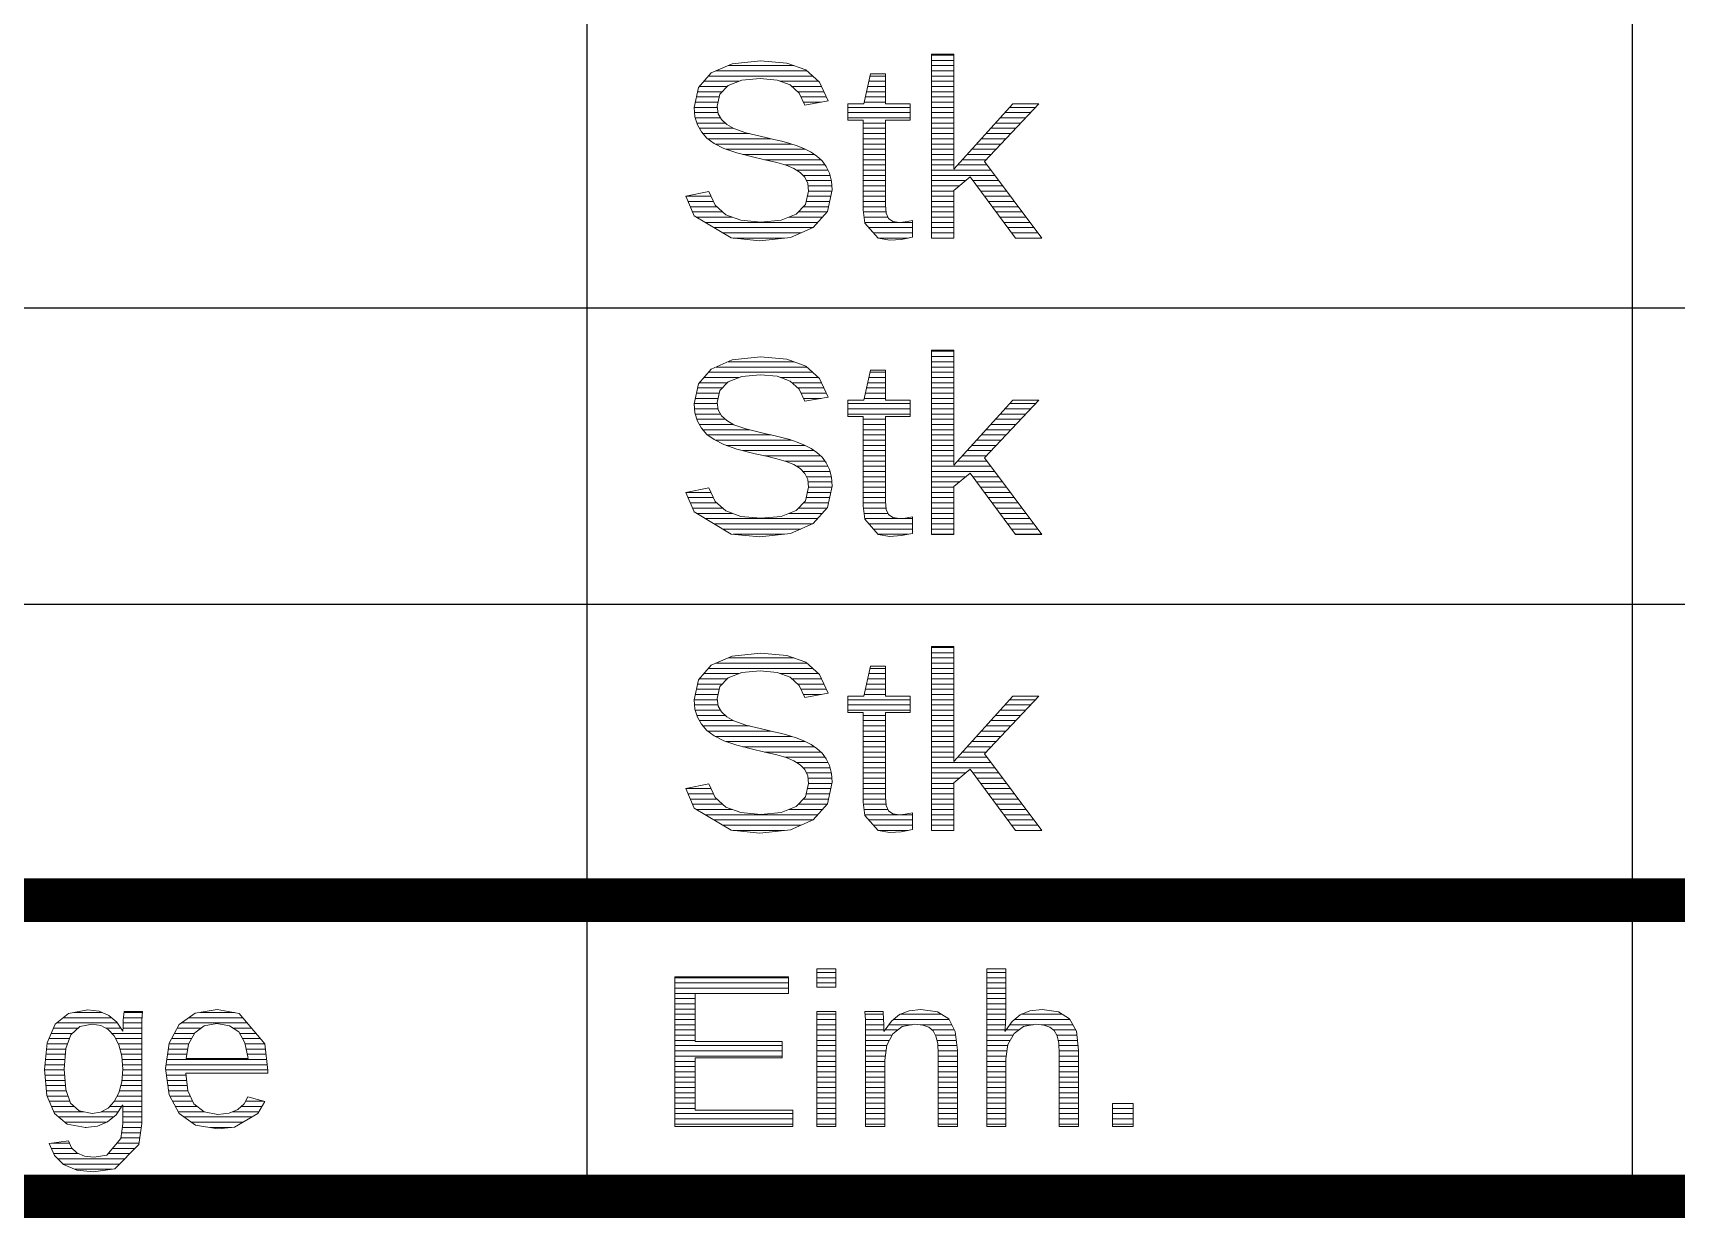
# Model space of a CAD drawing. Header units: millimetres. Extents: x 20 to 410, y 10 to 287.
# Drawn here: x 37.63 to 56.5, y 9.75 to 23.36 of the extents above; entities that cross this region are included whole.
import ezdxf

# ---------------------------------------------------------------- set-up
doc = ezdxf.new("R2010")
doc.units = ezdxf.units.MM
for name, color, linetype, lineweight in [('DUENN', 7, 'Continuous', 25), ('KANTEN', 7, 'Continuous', 50), ('TEXT', 7, 'Continuous', 13)]:
    doc.layers.add(name, color=color, linetype=linetype, lineweight=lineweight)

msp = doc.modelspace()

# ---------------------------------------------------------------- linework, layer by layer
at = {"layer": 'DUENN', "lineweight": 25}
for points in [[(44, 10), (44, 61)], [(56, 10), (56, 61)], [(20, 20.2), (200, 20.2)], [(20, 16.8), (200, 16.8)]]:
    msp.add_lwpolyline(points, dxfattribs=at)
at = {"layer": 'KANTEN', "lineweight": 50, "const_width": 0.5}
for points in [[(20, 10), (410, 10), (410, 287), (20, 287)], [(20, 10), (200, 10), (200, 61), (20, 61)]]:
    msp.add_lwpolyline(points, close=True, dxfattribs=at)
msp.add_lwpolyline([(20, 13.4), (200, 13.4)], dxfattribs=at)
at = {"layer": 'TEXT', "lineweight": 13}
for p, q in [((47.952, 23.101), (48.209, 23.101)), ((47.952, 23.041), (48.209, 23.041)), ((45.393, 22.861), (46.588, 22.861)), ((45.48, 22.921), (46.523, 22.921)), ((45.617, 22.981), (46.372, 22.981)), ((47.248, 22.861), (47.424, 22.861)), ((47.952, 22.981), (48.209, 22.981)), ((47.952, 22.921), (48.209, 22.921)), ((47.952, 22.861), (48.209, 22.861)), ((45.266, 22.681), (45.551, 22.681)), ((45.288, 22.741), (45.608, 22.741)), ((45.34, 22.801), (45.746, 22.801)), ((46.215, 22.801), (46.653, 22.801)), ((46.349, 22.741), (46.688, 22.741)), ((46.416, 22.681), (46.715, 22.681)), ((47.208, 22.681), (47.424, 22.681)), ((47.221, 22.741), (47.424, 22.741)), ((47.235, 22.801), (47.424, 22.801)), ((47.952, 22.801), (48.209, 22.801)), ((47.952, 22.741), (48.209, 22.741)), ((47.952, 22.681), (48.209, 22.681)), ((45.227, 22.501), (45.493, 22.501)), ((45.24, 22.561), (45.502, 22.561)), ((45.253, 22.621), (45.516, 22.621)), ((46.453, 22.621), (46.743, 22.621)), ((46.481, 22.561), (46.686, 22.561)), ((46.99, 22.501), (47.709, 22.501)), ((47.182, 22.561), (47.424, 22.561)), ((47.195, 22.621), (47.424, 22.621)), ((47.952, 22.621), (48.209, 22.621)), ((47.952, 22.561), (48.209, 22.561)), ((47.952, 22.501), (48.209, 22.501)), ((48.849, 22.501), (49.149, 22.501)), ((45.232, 22.441), (45.502, 22.441)), ((45.24, 22.381), (45.529, 22.381)), ((45.258, 22.321), (45.583, 22.321)), ((46.99, 22.441), (47.709, 22.441)), ((46.99, 22.381), (47.709, 22.381)), ((47.168, 22.321), (47.424, 22.321)), ((47.952, 22.441), (48.209, 22.441)), ((47.952, 22.381), (48.209, 22.381)), ((47.952, 22.321), (48.209, 22.321)), ((48.686, 22.321), (48.979, 22.321)), ((48.741, 22.381), (49.035, 22.381)), ((48.795, 22.441), (49.092, 22.441)), ((45.286, 22.261), (45.677, 22.261)), ((45.326, 22.201), (45.862, 22.201)), ((45.383, 22.141), (46.11, 22.141)), ((45.468, 22.081), (46.344, 22.081)), ((47.168, 22.261), (47.424, 22.261)), ((47.168, 22.201), (47.424, 22.201)), ((47.168, 22.141), (47.424, 22.141)), ((47.168, 22.081), (47.424, 22.081)), ((47.952, 22.261), (48.209, 22.261)), ((47.952, 22.201), (48.209, 22.201)), ((47.952, 22.141), (48.209, 22.141)), ((47.952, 22.081), (48.209, 22.081)), ((48.469, 22.081), (48.752, 22.081)), ((48.524, 22.141), (48.809, 22.141)), ((48.578, 22.201), (48.865, 22.201)), ((48.632, 22.261), (48.922, 22.261)), ((45.595, 22.021), (46.501, 22.021)), ((45.787, 21.961), (46.607, 21.961)), ((46.034, 21.901), (46.68, 21.901)), ((47.168, 22.021), (47.424, 22.021)), ((47.168, 21.961), (47.424, 21.961)), ((47.168, 21.901), (47.424, 21.901)), ((47.952, 22.021), (48.209, 22.021)), ((47.952, 21.961), (48.209, 21.961)), ((47.952, 21.901), (48.209, 21.901)), ((48.306, 21.901), (48.582, 21.901)), ((48.361, 21.961), (48.639, 21.961)), ((48.415, 22.021), (48.695, 22.021)), ((46.268, 21.841), (46.729, 21.841)), ((46.402, 21.781), (46.763, 21.781)), ((46.476, 21.721), (46.787, 21.721)), ((47.168, 21.841), (47.424, 21.841)), ((47.168, 21.781), (47.424, 21.781)), ((47.168, 21.721), (47.424, 21.721)), ((47.952, 21.841), (48.209, 21.841)), ((47.952, 21.781), (48.633, 21.781)), ((47.952, 21.721), (48.678, 21.721)), ((48.252, 21.841), (48.589, 21.841)), ((46.516, 21.661), (46.803, 21.661)), ((46.534, 21.601), (46.808, 21.601)), ((46.542, 21.541), (46.809, 21.541)), ((47.168, 21.661), (47.424, 21.661)), ((47.168, 21.601), (47.424, 21.601)), ((47.168, 21.541), (47.424, 21.541)), ((47.952, 21.661), (48.345, 21.661)), ((47.952, 21.601), (48.273, 21.601)), ((47.952, 21.541), (48.209, 21.541)), ((48.428, 21.661), (48.723, 21.661)), ((48.472, 21.601), (48.768, 21.601)), ((48.517, 21.541), (48.813, 21.541)), ((45.133, 21.481), (45.42, 21.481)), ((45.159, 21.421), (45.447, 21.421)), ((45.185, 21.361), (45.485, 21.361)), ((46.483, 21.361), (46.769, 21.361)), ((46.515, 21.421), (46.782, 21.421)), ((46.529, 21.481), (46.795, 21.481)), ((47.168, 21.481), (47.424, 21.481)), ((47.168, 21.421), (47.424, 21.421)), ((47.168, 21.361), (47.426, 21.361)), ((47.952, 21.481), (48.209, 21.481)), ((47.952, 21.421), (48.209, 21.421)), ((47.952, 21.361), (48.209, 21.361)), ((48.561, 21.481), (48.858, 21.481)), ((48.606, 21.421), (48.903, 21.421)), ((48.65, 21.361), (48.948, 21.361)), ((45.211, 21.301), (45.553, 21.301)), ((45.258, 21.241), (45.664, 21.241)), ((45.358, 21.181), (46.645, 21.181)), ((46.316, 21.241), (46.699, 21.241)), ((46.425, 21.301), (46.752, 21.301)), ((47.171, 21.301), (47.432, 21.301)), ((47.179, 21.241), (47.453, 21.241)), ((47.186, 21.181), (47.584, 21.181)), ((47.591, 21.181), (47.734, 21.181)), ((47.952, 21.301), (48.209, 21.301)), ((47.952, 21.241), (48.209, 21.241)), ((47.952, 21.181), (48.209, 21.181)), ((48.695, 21.301), (48.993, 21.301)), ((48.739, 21.241), (49.038, 21.241)), ((48.784, 21.181), (49.083, 21.181)), ((45.458, 21.121), (46.589, 21.121)), ((45.558, 21.061), (46.452, 21.061)), ((45.674, 21.001), (46.259, 21.001)), ((47.233, 21.121), (47.734, 21.121)), ((47.286, 21.061), (47.734, 21.061)), ((47.339, 21.001), (47.684, 21.001)), ((47.952, 21.121), (48.209, 21.121)), ((47.952, 21.061), (48.209, 21.061)), ((47.952, 21.001), (48.209, 21.001)), ((48.828, 21.121), (49.127, 21.121)), ((48.872, 21.061), (49.172, 21.061)), ((48.917, 21.001), (49.217, 21.001)), ((47.952, 19.701), (48.209, 19.701)), ((47.952, 19.641), (48.209, 19.641)), ((45.393, 19.461), (46.588, 19.461)), ((45.48, 19.521), (46.523, 19.521)), ((45.617, 19.581), (46.372, 19.581)), ((47.248, 19.461), (47.424, 19.461)), ((47.952, 19.581), (48.209, 19.581)), ((47.952, 19.521), (48.209, 19.521)), ((47.952, 19.461), (48.209, 19.461)), ((45.266, 19.281), (45.551, 19.281)), ((45.288, 19.341), (45.608, 19.341)), ((45.34, 19.401), (45.746, 19.401)), ((46.215, 19.401), (46.653, 19.401)), ((46.349, 19.341), (46.688, 19.341)), ((46.416, 19.281), (46.715, 19.281)), ((47.208, 19.281), (47.424, 19.281)), ((47.221, 19.341), (47.424, 19.341)), ((47.235, 19.401), (47.424, 19.401)), ((47.952, 19.401), (48.209, 19.401)), ((47.952, 19.341), (48.209, 19.341)), ((47.952, 19.281), (48.209, 19.281)), ((45.227, 19.101), (45.493, 19.101)), ((45.24, 19.161), (45.502, 19.161)), ((45.253, 19.221), (45.516, 19.221)), ((46.453, 19.221), (46.743, 19.221)), ((46.481, 19.161), (46.686, 19.161)), ((46.99, 19.101), (47.709, 19.101)), ((47.182, 19.161), (47.424, 19.161)), ((47.195, 19.221), (47.424, 19.221)), ((47.952, 19.221), (48.209, 19.221)), ((47.952, 19.161), (48.209, 19.161)), ((47.952, 19.101), (48.209, 19.101)), ((48.849, 19.101), (49.149, 19.101)), ((45.232, 19.041), (45.502, 19.041)), ((45.24, 18.981), (45.529, 18.981)), ((45.258, 18.921), (45.583, 18.921)), ((46.99, 19.041), (47.709, 19.041)), ((46.99, 18.981), (47.709, 18.981)), ((47.168, 18.921), (47.424, 18.921)), ((47.952, 19.041), (48.209, 19.041)), ((47.952, 18.981), (48.209, 18.981)), ((47.952, 18.921), (48.209, 18.921)), ((48.686, 18.921), (48.979, 18.921)), ((48.741, 18.981), (49.035, 18.981)), ((48.795, 19.041), (49.092, 19.041)), ((45.286, 18.861), (45.677, 18.861)), ((45.326, 18.801), (45.862, 18.801)), ((45.383, 18.741), (46.11, 18.741)), ((45.468, 18.681), (46.344, 18.681)), ((47.168, 18.861), (47.424, 18.861)), ((47.168, 18.801), (47.424, 18.801)), ((47.168, 18.741), (47.424, 18.741)), ((47.168, 18.681), (47.424, 18.681)), ((47.952, 18.861), (48.209, 18.861)), ((47.952, 18.801), (48.209, 18.801)), ((47.952, 18.741), (48.209, 18.741)), ((47.952, 18.681), (48.209, 18.681)), ((48.469, 18.681), (48.752, 18.681)), ((48.524, 18.741), (48.809, 18.741)), ((48.578, 18.801), (48.865, 18.801)), ((48.632, 18.861), (48.922, 18.861)), ((45.595, 18.621), (46.501, 18.621)), ((45.787, 18.561), (46.607, 18.561)), ((46.034, 18.501), (46.68, 18.501)), ((47.168, 18.621), (47.424, 18.621)), ((47.168, 18.561), (47.424, 18.561)), ((47.168, 18.501), (47.424, 18.501)), ((47.952, 18.621), (48.209, 18.621)), ((47.952, 18.561), (48.209, 18.561)), ((47.952, 18.501), (48.209, 18.501)), ((48.306, 18.501), (48.582, 18.501)), ((48.361, 18.561), (48.639, 18.561)), ((48.415, 18.621), (48.695, 18.621)), ((46.268, 18.441), (46.729, 18.441)), ((46.402, 18.381), (46.763, 18.381)), ((46.476, 18.321), (46.787, 18.321)), ((47.168, 18.441), (47.424, 18.441)), ((47.168, 18.381), (47.424, 18.381)), ((47.168, 18.321), (47.424, 18.321)), ((47.952, 18.441), (48.209, 18.441)), ((47.952, 18.381), (48.633, 18.381)), ((47.952, 18.321), (48.678, 18.321)), ((48.252, 18.441), (48.589, 18.441)), ((46.516, 18.261), (46.803, 18.261)), ((46.534, 18.201), (46.808, 18.201)), ((46.542, 18.141), (46.809, 18.141)), ((47.168, 18.261), (47.424, 18.261)), ((47.168, 18.201), (47.424, 18.201)), ((47.168, 18.141), (47.424, 18.141)), ((47.952, 18.261), (48.345, 18.261)), ((47.952, 18.201), (48.273, 18.201)), ((47.952, 18.141), (48.209, 18.141)), ((48.428, 18.261), (48.723, 18.261)), ((48.472, 18.201), (48.768, 18.201)), ((48.517, 18.141), (48.813, 18.141)), ((45.133, 18.081), (45.42, 18.081)), ((45.159, 18.021), (45.447, 18.021)), ((45.185, 17.961), (45.485, 17.961)), ((46.483, 17.961), (46.769, 17.961)), ((46.515, 18.021), (46.782, 18.021)), ((46.529, 18.081), (46.795, 18.081)), ((47.168, 18.081), (47.424, 18.081)), ((47.168, 18.021), (47.424, 18.021)), ((47.168, 17.961), (47.426, 17.961)), ((47.952, 18.081), (48.209, 18.081)), ((47.952, 18.021), (48.209, 18.021)), ((47.952, 17.961), (48.209, 17.961)), ((48.561, 18.081), (48.858, 18.081)), ((48.606, 18.021), (48.903, 18.021)), ((48.65, 17.961), (48.948, 17.961)), ((45.211, 17.901), (45.553, 17.901)), ((45.258, 17.841), (45.664, 17.841)), ((45.358, 17.781), (46.645, 17.781)), ((46.316, 17.841), (46.699, 17.841)), ((46.425, 17.901), (46.752, 17.901)), ((47.171, 17.901), (47.432, 17.901)), ((47.179, 17.841), (47.453, 17.841)), ((47.186, 17.781), (47.584, 17.781)), ((47.591, 17.781), (47.734, 17.781)), ((47.952, 17.901), (48.209, 17.901)), ((47.952, 17.841), (48.209, 17.841)), ((47.952, 17.781), (48.209, 17.781)), ((48.695, 17.901), (48.993, 17.901)), ((48.739, 17.841), (49.038, 17.841)), ((48.784, 17.781), (49.083, 17.781)), ((45.458, 17.721), (46.589, 17.721)), ((45.558, 17.661), (46.452, 17.661)), ((45.674, 17.601), (46.259, 17.601)), ((47.233, 17.721), (47.734, 17.721)), ((47.286, 17.661), (47.734, 17.661)), ((47.339, 17.601), (47.684, 17.601)), ((47.952, 17.721), (48.209, 17.721)), ((47.952, 17.661), (48.209, 17.661)), ((47.952, 17.601), (48.209, 17.601)), ((48.828, 17.721), (49.127, 17.721)), ((48.872, 17.661), (49.172, 17.661)), ((48.917, 17.601), (49.217, 17.601)), ((47.952, 16.301), (48.209, 16.301)), ((47.952, 16.241), (48.209, 16.241)), ((45.393, 16.061), (46.588, 16.061)), ((45.48, 16.121), (46.523, 16.121)), ((45.617, 16.181), (46.372, 16.181)), ((47.248, 16.061), (47.424, 16.061)), ((47.952, 16.181), (48.209, 16.181)), ((47.952, 16.121), (48.209, 16.121)), ((47.952, 16.061), (48.209, 16.061)), ((45.266, 15.881), (45.551, 15.881)), ((45.288, 15.941), (45.608, 15.941)), ((45.34, 16.001), (45.746, 16.001)), ((46.215, 16.001), (46.653, 16.001)), ((46.349, 15.941), (46.688, 15.941)), ((46.416, 15.881), (46.715, 15.881)), ((47.208, 15.881), (47.424, 15.881)), ((47.221, 15.941), (47.424, 15.941)), ((47.235, 16.001), (47.424, 16.001)), ((47.952, 16.001), (48.209, 16.001)), ((47.952, 15.941), (48.209, 15.941)), ((47.952, 15.881), (48.209, 15.881)), ((45.227, 15.701), (45.493, 15.701)), ((45.24, 15.761), (45.502, 15.761)), ((45.253, 15.821), (45.516, 15.821)), ((46.453, 15.821), (46.743, 15.821)), ((46.481, 15.761), (46.686, 15.761)), ((46.99, 15.701), (47.709, 15.701)), ((47.182, 15.761), (47.424, 15.761)), ((47.195, 15.821), (47.424, 15.821)), ((47.952, 15.821), (48.209, 15.821)), ((47.952, 15.761), (48.209, 15.761)), ((47.952, 15.701), (48.209, 15.701)), ((48.849, 15.701), (49.149, 15.701)), ((45.232, 15.641), (45.502, 15.641)), ((45.24, 15.581), (45.529, 15.581)), ((45.258, 15.521), (45.583, 15.521)), ((46.99, 15.641), (47.709, 15.641)), ((46.99, 15.581), (47.709, 15.581)), ((47.168, 15.521), (47.424, 15.521)), ((47.952, 15.641), (48.209, 15.641)), ((47.952, 15.581), (48.209, 15.581)), ((47.952, 15.521), (48.209, 15.521)), ((48.686, 15.521), (48.979, 15.521)), ((48.741, 15.581), (49.035, 15.581)), ((48.795, 15.641), (49.092, 15.641)), ((45.286, 15.461), (45.677, 15.461)), ((45.326, 15.401), (45.862, 15.401)), ((45.383, 15.341), (46.11, 15.341)), ((47.168, 15.461), (47.424, 15.461)), ((47.168, 15.401), (47.424, 15.401)), ((47.168, 15.341), (47.424, 15.341)), ((47.952, 15.461), (48.209, 15.461)), ((47.952, 15.401), (48.209, 15.401)), ((47.952, 15.341), (48.209, 15.341)), ((48.524, 15.341), (48.809, 15.341)), ((48.578, 15.401), (48.865, 15.401)), ((48.632, 15.461), (48.922, 15.461)), ((45.468, 15.281), (46.344, 15.281)), ((45.595, 15.221), (46.501, 15.221)), ((45.787, 15.161), (46.607, 15.161)), ((46.034, 15.101), (46.68, 15.101)), ((47.168, 15.281), (47.424, 15.281)), ((47.168, 15.221), (47.424, 15.221)), ((47.168, 15.161), (47.424, 15.161)), ((47.168, 15.101), (47.424, 15.101)), ((47.952, 15.281), (48.209, 15.281)), ((47.952, 15.221), (48.209, 15.221)), ((47.952, 15.161), (48.209, 15.161)), ((47.952, 15.101), (48.209, 15.101)), ((48.306, 15.101), (48.582, 15.101)), ((48.361, 15.161), (48.639, 15.161)), ((48.415, 15.221), (48.695, 15.221)), ((48.469, 15.281), (48.752, 15.281)), ((46.268, 15.041), (46.729, 15.041)), ((46.402, 14.981), (46.763, 14.981)), ((46.476, 14.921), (46.787, 14.921)), ((47.168, 15.041), (47.424, 15.041)), ((47.168, 14.981), (47.424, 14.981)), ((47.168, 14.921), (47.424, 14.921)), ((47.952, 15.041), (48.209, 15.041)), ((47.952, 14.981), (48.633, 14.981)), ((47.952, 14.921), (48.678, 14.921)), ((48.252, 15.041), (48.589, 15.041)), ((46.516, 14.861), (46.803, 14.861)), ((46.534, 14.801), (46.808, 14.801)), ((46.542, 14.741), (46.809, 14.741)), ((47.168, 14.861), (47.424, 14.861)), ((47.168, 14.801), (47.424, 14.801)), ((47.168, 14.741), (47.424, 14.741)), ((47.952, 14.861), (48.345, 14.861)), ((47.952, 14.801), (48.273, 14.801)), ((47.952, 14.741), (48.209, 14.741)), ((48.428, 14.861), (48.723, 14.861)), ((48.472, 14.801), (48.768, 14.801)), ((48.517, 14.741), (48.813, 14.741)), ((45.133, 14.681), (45.42, 14.681)), ((45.159, 14.621), (45.447, 14.621)), ((45.185, 14.561), (45.485, 14.561)), ((46.483, 14.561), (46.769, 14.561)), ((46.515, 14.621), (46.782, 14.621)), ((46.529, 14.681), (46.795, 14.681)), ((47.168, 14.681), (47.424, 14.681)), ((47.168, 14.621), (47.424, 14.621)), ((47.168, 14.561), (47.426, 14.561)), ((47.952, 14.681), (48.209, 14.681)), ((47.952, 14.621), (48.209, 14.621)), ((47.952, 14.561), (48.209, 14.561)), ((48.561, 14.681), (48.858, 14.681)), ((48.606, 14.621), (48.903, 14.621)), ((48.65, 14.561), (48.948, 14.561)), ((45.211, 14.501), (45.553, 14.501)), ((45.258, 14.441), (45.664, 14.441)), ((45.358, 14.381), (46.645, 14.381)), ((46.316, 14.441), (46.699, 14.441)), ((46.425, 14.501), (46.752, 14.501)), ((47.171, 14.501), (47.432, 14.501)), ((47.179, 14.441), (47.453, 14.441)), ((47.186, 14.381), (47.584, 14.381)), ((47.591, 14.381), (47.734, 14.381)), ((47.952, 14.501), (48.209, 14.501)), ((47.952, 14.441), (48.209, 14.441)), ((47.952, 14.381), (48.209, 14.381)), ((48.695, 14.501), (48.993, 14.501)), ((48.739, 14.441), (49.038, 14.441)), ((48.784, 14.381), (49.083, 14.381)), ((45.458, 14.321), (46.589, 14.321)), ((45.558, 14.261), (46.452, 14.261)), ((45.674, 14.201), (46.259, 14.201)), ((47.233, 14.321), (47.734, 14.321)), ((47.286, 14.261), (47.734, 14.261)), ((47.339, 14.201), (47.684, 14.201)), ((47.952, 14.321), (48.209, 14.321)), ((47.952, 14.261), (48.209, 14.261)), ((47.952, 14.201), (48.209, 14.201)), ((48.828, 14.321), (49.127, 14.321)), ((48.872, 14.261), (49.172, 14.261)), ((48.917, 14.201), (49.217, 14.201)), ((45.005, 12.51), (46.31, 12.51)), ((46.635, 12.57), (46.855, 12.57)), ((46.635, 12.51), (46.855, 12.51)), ((48.587, 12.57), (48.806, 12.57)), ((48.587, 12.51), (48.806, 12.51)), ((45.005, 12.45), (46.31, 12.45)), ((45.005, 12.39), (46.31, 12.39)), ((45.005, 12.33), (46.31, 12.33)), ((45.005, 12.27), (45.238, 12.27)), ((46.635, 12.45), (46.855, 12.45)), ((48.587, 12.45), (48.806, 12.45)), ((48.587, 12.39), (48.806, 12.39)), ((48.587, 12.33), (48.806, 12.33)), ((48.587, 12.27), (48.806, 12.27)), ((38.106, 12.111), (38.428, 12.111)), ((38.682, 12.111), (38.892, 12.111)), ((39.554, 12.111), (39.948, 12.111)), ((45.005, 12.21), (45.238, 12.21)), ((45.005, 12.15), (45.238, 12.15)), ((45.005, 12.09), (45.238, 12.09)), ((46.635, 12.09), (46.855, 12.09)), ((47.191, 12.09), (47.399, 12.09)), ((47.59, 12.09), (48.066, 12.09)), ((48.587, 12.21), (48.806, 12.21)), ((48.587, 12.15), (48.806, 12.15)), ((48.587, 12.09), (48.806, 12.09)), ((48.983, 12.09), (49.456, 12.09)), ((37.872, 11.931), (38.154, 11.931)), ((37.911, 11.991), (38.604, 11.991)), ((37.985, 12.051), (38.538, 12.051)), ((38.471, 11.931), (38.643, 11.931)), ((38.67, 11.931), (38.886, 11.931)), ((38.672, 11.991), (38.886, 11.991)), ((38.676, 12.051), (38.888, 12.051)), ((39.291, 11.931), (39.569, 11.931)), ((39.342, 11.991), (40.096, 11.991)), ((39.427, 12.051), (40.046, 12.051)), ((39.933, 11.931), (40.146, 11.931)), ((45.005, 12.03), (45.238, 12.03)), ((45.005, 11.97), (45.238, 11.97)), ((45.005, 11.91), (45.238, 11.91)), ((46.635, 12.03), (46.855, 12.03)), ((46.635, 11.97), (46.855, 11.97)), ((46.635, 11.91), (46.855, 11.91)), ((47.194, 12.03), (47.402, 12.03)), ((47.195, 11.97), (47.404, 11.97)), ((47.196, 11.91), (47.406, 11.91)), ((47.421, 11.91), (47.565, 11.91)), ((47.463, 11.97), (47.73, 11.97)), ((47.514, 12.03), (48.154, 12.03)), ((47.823, 11.97), (48.186, 11.97)), ((47.962, 11.91), (48.218, 11.91)), ((48.587, 12.03), (48.804, 12.03)), ((48.587, 11.97), (48.801, 11.97)), ((48.587, 11.91), (48.798, 11.91)), ((48.811, 11.91), (48.956, 11.91)), ((48.853, 11.97), (49.12, 11.97)), ((48.905, 12.03), (49.544, 12.03)), ((49.211, 11.97), (49.576, 11.97)), ((49.352, 11.91), (49.608, 11.91)), ((37.798, 11.751), (38.034, 11.751)), ((37.82, 11.811), (38.056, 11.811)), ((37.846, 11.871), (38.089, 11.871)), ((38.541, 11.871), (38.885, 11.871)), ((38.585, 11.811), (38.885, 11.811)), ((38.615, 11.751), (38.885, 11.751)), ((39.197, 11.751), (39.423, 11.751)), ((39.226, 11.811), (39.457, 11.811)), ((39.259, 11.871), (39.491, 11.871)), ((40.008, 11.871), (40.196, 11.871)), ((40.042, 11.811), (40.246, 11.811)), ((40.072, 11.751), (40.295, 11.751)), ((45.005, 11.85), (45.238, 11.85)), ((45.005, 11.79), (45.238, 11.79)), ((45.005, 11.73), (46.237, 11.73)), ((46.635, 11.85), (46.855, 11.85)), ((46.635, 11.79), (46.855, 11.79)), ((46.635, 11.73), (46.855, 11.73)), ((47.196, 11.85), (47.499, 11.85)), ((47.196, 11.79), (47.467, 11.79)), ((47.196, 11.73), (47.438, 11.73)), ((47.999, 11.85), (48.231, 11.85)), ((48.015, 11.79), (48.238, 11.79)), ((48.025, 11.73), (48.245, 11.73)), ((48.587, 11.85), (48.89, 11.85)), ((48.587, 11.79), (48.856, 11.79)), ((48.587, 11.73), (48.828, 11.73)), ((49.391, 11.85), (49.621, 11.85)), ((49.407, 11.79), (49.628, 11.79)), ((49.415, 11.73), (49.635, 11.73)), ((37.773, 11.511), (37.999, 11.511)), ((37.779, 11.571), (38.004, 11.571)), ((37.785, 11.631), (38.009, 11.631)), ((37.791, 11.691), (38.014, 11.691)), ((38.634, 11.691), (38.885, 11.691)), ((38.65, 11.631), (38.885, 11.631)), ((38.658, 11.571), (38.885, 11.571)), ((38.663, 11.511), (38.885, 11.511)), ((39.165, 11.511), (40.324, 11.511)), ((39.173, 11.571), (40.317, 11.571)), ((39.181, 11.631), (39.401, 11.631)), ((39.189, 11.691), (39.411, 11.691)), ((40.084, 11.691), (40.303, 11.691)), ((40.096, 11.631), (40.31, 11.631)), ((45.005, 11.67), (46.237, 11.67)), ((45.005, 11.61), (46.237, 11.61)), ((45.005, 11.55), (45.238, 11.55)), ((46.635, 11.67), (46.855, 11.67)), ((46.635, 11.61), (46.855, 11.61)), ((46.635, 11.55), (46.855, 11.55)), ((47.196, 11.67), (47.43, 11.67)), ((47.196, 11.61), (47.422, 11.61)), ((47.196, 11.55), (47.416, 11.55)), ((48.028, 11.67), (48.251, 11.67)), ((48.03, 11.61), (48.251, 11.61)), ((48.03, 11.55), (48.251, 11.55)), ((48.587, 11.67), (48.819, 11.67)), ((48.587, 11.61), (48.811, 11.61)), ((48.587, 11.55), (48.806, 11.55)), ((49.419, 11.67), (49.641, 11.67)), ((49.42, 11.61), (49.641, 11.61)), ((49.42, 11.55), (49.641, 11.55)), ((37.769, 11.451), (37.996, 11.451)), ((37.774, 11.391), (38, 11.391)), ((37.78, 11.331), (38.005, 11.331)), ((38.657, 11.331), (38.885, 11.331)), ((38.661, 11.391), (38.885, 11.391)), ((38.666, 11.451), (38.885, 11.451)), ((39.162, 11.451), (40.331, 11.451)), ((39.169, 11.391), (39.393, 11.391)), ((39.177, 11.331), (39.4, 11.331)), ((45.005, 11.49), (45.238, 11.49)), ((45.005, 11.43), (45.238, 11.43)), ((45.005, 11.37), (45.238, 11.37)), ((46.635, 11.49), (46.855, 11.49)), ((46.635, 11.43), (46.855, 11.43)), ((46.635, 11.37), (46.855, 11.37)), ((47.196, 11.49), (47.416, 11.49)), ((47.196, 11.43), (47.416, 11.43)), ((47.196, 11.37), (47.416, 11.37)), ((48.03, 11.49), (48.251, 11.49)), ((48.03, 11.43), (48.251, 11.43)), ((48.03, 11.37), (48.251, 11.37)), ((48.587, 11.49), (48.806, 11.49)), ((48.587, 11.43), (48.806, 11.43)), ((48.587, 11.37), (48.806, 11.37)), ((49.42, 11.49), (49.641, 11.49)), ((49.42, 11.43), (49.641, 11.43)), ((49.42, 11.37), (49.641, 11.37)), ((37.786, 11.271), (38.01, 11.271)), ((37.791, 11.211), (38.019, 11.211)), ((37.799, 11.151), (38.039, 11.151)), ((38.603, 11.151), (38.885, 11.151)), ((38.628, 11.211), (38.885, 11.211)), ((38.644, 11.271), (38.885, 11.271)), ((39.184, 11.271), (39.407, 11.271)), ((39.192, 11.211), (39.414, 11.211)), ((39.206, 11.151), (39.443, 11.151)), ((45.005, 11.31), (45.238, 11.31)), ((45.005, 11.25), (45.238, 11.25)), ((45.005, 11.19), (45.238, 11.19)), ((46.635, 11.31), (46.855, 11.31)), ((46.635, 11.25), (46.855, 11.25)), ((46.635, 11.19), (46.855, 11.19)), ((47.196, 11.31), (47.416, 11.31)), ((47.196, 11.25), (47.416, 11.25)), ((47.196, 11.19), (47.416, 11.19)), ((48.03, 11.31), (48.251, 11.31)), ((48.03, 11.25), (48.251, 11.25)), ((48.03, 11.19), (48.251, 11.19)), ((48.587, 11.31), (48.806, 11.31)), ((48.587, 11.25), (48.806, 11.25)), ((48.587, 11.19), (48.806, 11.19)), ((49.42, 11.31), (49.641, 11.31)), ((49.42, 11.25), (49.641, 11.25)), ((49.42, 11.19), (49.641, 11.19)), ((37.824, 11.091), (38.06, 11.091)), ((37.849, 11.031), (38.111, 11.031)), ((37.874, 10.971), (38.22, 10.971)), ((38.418, 10.971), (38.615, 10.971)), ((38.515, 11.031), (38.655, 11.031)), ((38.571, 11.091), (38.885, 11.091)), ((38.666, 11.031), (38.885, 11.031)), ((38.666, 10.971), (38.885, 10.971)), ((39.238, 11.091), (39.471, 11.091)), ((39.27, 11.031), (39.525, 11.031)), ((39.301, 10.971), (39.6, 10.971)), ((39.926, 10.971), (40.23, 10.971)), ((40.025, 11.031), (40.264, 11.031)), ((40.076, 11.091), (40.286, 11.091)), ((45.005, 11.13), (45.238, 11.13)), ((45.005, 11.07), (45.238, 11.07)), ((45.005, 11.01), (45.238, 11.01)), ((45.005, 10.95), (46.36, 10.95)), ((46.635, 11.13), (46.855, 11.13)), ((46.635, 11.07), (46.855, 11.07)), ((46.635, 11.01), (46.855, 11.01)), ((46.635, 10.95), (46.855, 10.95)), ((47.196, 11.13), (47.416, 11.13)), ((47.196, 11.07), (47.416, 11.07)), ((47.196, 11.01), (47.416, 11.01)), ((47.196, 10.95), (47.416, 10.95)), ((48.03, 11.13), (48.251, 11.13)), ((48.03, 11.07), (48.251, 11.07)), ((48.03, 11.01), (48.251, 11.01)), ((48.03, 10.95), (48.251, 10.95)), ((48.587, 11.13), (48.806, 11.13)), ((48.587, 11.07), (48.806, 11.07)), ((48.587, 11.01), (48.806, 11.01)), ((48.587, 10.95), (48.806, 10.95)), ((49.42, 11.13), (49.641, 11.13)), ((49.42, 11.07), (49.641, 11.07)), ((49.42, 11.01), (49.641, 11.01)), ((49.42, 10.95), (49.641, 10.95)), ((50.032, 11.01), (50.27, 11.01)), ((50.032, 10.95), (50.27, 10.95)), ((37.93, 10.911), (38.562, 10.911)), ((38.003, 10.851), (38.486, 10.851)), ((38.234, 10.791), (38.248, 10.791)), ((38.661, 10.791), (38.878, 10.791)), ((38.666, 10.911), (38.885, 10.911)), ((38.666, 10.851), (38.885, 10.851)), ((39.368, 10.911), (40.15, 10.911)), ((39.454, 10.851), (40.047, 10.851)), ((39.665, 10.791), (39.914, 10.791)), ((45.005, 10.89), (46.36, 10.89)), ((45.005, 10.83), (46.36, 10.83)), ((46.635, 10.89), (46.855, 10.89)), ((46.635, 10.83), (46.855, 10.83)), ((47.196, 10.89), (47.416, 10.89)), ((47.196, 10.83), (47.416, 10.83)), ((48.03, 10.89), (48.251, 10.89)), ((48.03, 10.83), (48.251, 10.83)), ((48.587, 10.89), (48.806, 10.89)), ((48.587, 10.83), (48.806, 10.83)), ((49.42, 10.89), (49.641, 10.89)), ((49.42, 10.83), (49.641, 10.83)), ((50.032, 10.89), (50.27, 10.89)), ((50.032, 10.83), (50.27, 10.83)), ((37.852, 10.611), (38.056, 10.611)), ((38.6, 10.611), (38.853, 10.611)), ((38.647, 10.671), (38.861, 10.671)), ((38.654, 10.731), (38.87, 10.731)), ((37.847, 10.551), (38.086, 10.551)), ((37.872, 10.491), (38.157, 10.491)), ((37.921, 10.431), (38.688, 10.431)), ((38.498, 10.491), (38.748, 10.491)), ((38.549, 10.551), (38.807, 10.551)), ((37.982, 10.371), (38.629, 10.371)), ((38.117, 10.311), (38.541, 10.311))]:
    msp.add_line(p, q, dxfattribs=at)
for points in [[(46.812, 21.554), (46.757, 21.308), (46.594, 21.124), (46.333, 21.009), (45.983, 20.971), (45.654, 21.003), (45.229, 21.258), (45.133, 21.481), (45.396, 21.534), (45.467, 21.377), (45.59, 21.268), (45.764, 21.205), (45.993, 21.184), (46.226, 21.206), (46.399, 21.274), (46.506, 21.386), (46.542, 21.54), (46.531, 21.629), (46.498, 21.699), (46.444, 21.755), (46.371, 21.8), (46.282, 21.837), (46.178, 21.867), (46.059, 21.896), (45.929, 21.926), (45.719, 21.978), (45.567, 22.031), (45.457, 22.087), (45.373, 22.148), (45.31, 22.219), (45.264, 22.3), (45.236, 22.394), (45.226, 22.5), (45.276, 22.728), (45.424, 22.897), (45.664, 23.002), (45.988, 23.037), (46.29, 23.01), (46.511, 22.932), (46.665, 22.79), (46.765, 22.575), (46.497, 22.528), (46.433, 22.666), (46.329, 22.76), (46.181, 22.814), (45.986, 22.832), (45.773, 22.812), (45.618, 22.752), (45.523, 22.652), (45.491, 22.514), (45.504, 22.429), (45.54, 22.361), (45.601, 22.305), (45.682, 22.258), (45.821, 22.211), (46.051, 22.155), (46.143, 22.134), (46.235, 22.112), (46.325, 22.087), (46.411, 22.059), (46.493, 22.025), (46.569, 21.987), (46.637, 21.941), (46.696, 21.886), (46.745, 21.821), (46.781, 21.745), (46.804, 21.656), (46.812, 21.554)], [(48.918, 21), (48.397, 21.704), (48.209, 21.548), (48.209, 21), (47.952, 21), (47.952, 23.114), (48.209, 23.114), (48.209, 21.793), (48.885, 22.541), (49.186, 22.541), (48.561, 21.879), (49.218, 21), (48.918, 21)], [(47.734, 21.011), (47.606, 20.986), (47.476, 20.977), (47.341, 20.999), (47.187, 21.174), (47.168, 21.326), (47.168, 22.354), (46.99, 22.354), (46.99, 22.541), (47.177, 22.541), (47.253, 22.886), (47.424, 22.886), (47.424, 22.541), (47.709, 22.541), (47.709, 22.354), (47.424, 22.354), (47.424, 21.382), (47.433, 21.287), (47.46, 21.226), (47.51, 21.192), (47.586, 21.181), (47.649, 21.186), (47.734, 21.201), (47.734, 21.011)], [(46.812, 18.154), (46.757, 17.908), (46.594, 17.724), (46.333, 17.609), (45.983, 17.571), (45.654, 17.603), (45.229, 17.858), (45.133, 18.081), (45.396, 18.134), (45.467, 17.977), (45.59, 17.868), (45.764, 17.805), (45.993, 17.784), (46.226, 17.806), (46.399, 17.874), (46.506, 17.986), (46.542, 18.14), (46.531, 18.229), (46.498, 18.299), (46.444, 18.355), (46.371, 18.4), (46.282, 18.437), (46.178, 18.467), (46.059, 18.496), (45.929, 18.526), (45.719, 18.578), (45.567, 18.631), (45.457, 18.687), (45.373, 18.748), (45.31, 18.819), (45.264, 18.9), (45.236, 18.994), (45.226, 19.1), (45.276, 19.328), (45.424, 19.497), (45.664, 19.602), (45.988, 19.637), (46.29, 19.61), (46.511, 19.532), (46.665, 19.39), (46.765, 19.175), (46.497, 19.128), (46.433, 19.266), (46.329, 19.36), (46.181, 19.414), (45.986, 19.432), (45.773, 19.412), (45.618, 19.352), (45.523, 19.252), (45.491, 19.114), (45.504, 19.029), (45.54, 18.961), (45.601, 18.905), (45.682, 18.858), (45.821, 18.811), (46.051, 18.755), (46.143, 18.734), (46.235, 18.712), (46.325, 18.687), (46.411, 18.659), (46.493, 18.625), (46.569, 18.587), (46.637, 18.541), (46.696, 18.486), (46.745, 18.421), (46.781, 18.345), (46.804, 18.256), (46.812, 18.154)], [(48.918, 17.6), (48.397, 18.304), (48.209, 18.148), (48.209, 17.6), (47.952, 17.6), (47.952, 19.714), (48.209, 19.714), (48.209, 18.393), (48.885, 19.141), (49.186, 19.141), (48.561, 18.479), (49.218, 17.6), (48.918, 17.6)], [(47.734, 17.611), (47.606, 17.586), (47.476, 17.577), (47.341, 17.599), (47.187, 17.774), (47.168, 17.926), (47.168, 18.954), (46.99, 18.954), (46.99, 19.141), (47.177, 19.141), (47.253, 19.486), (47.424, 19.486), (47.424, 19.141), (47.709, 19.141), (47.709, 18.954), (47.424, 18.954), (47.424, 17.982), (47.433, 17.887), (47.46, 17.826), (47.51, 17.792), (47.586, 17.781), (47.649, 17.786), (47.734, 17.801), (47.734, 17.611)], [(46.812, 14.754), (46.757, 14.508), (46.594, 14.324), (46.333, 14.209), (45.983, 14.171), (45.654, 14.203), (45.229, 14.458), (45.133, 14.681), (45.396, 14.734), (45.467, 14.577), (45.59, 14.468), (45.764, 14.405), (45.993, 14.384), (46.226, 14.406), (46.399, 14.474), (46.506, 14.586), (46.542, 14.74), (46.531, 14.829), (46.498, 14.899), (46.444, 14.955), (46.371, 15), (46.282, 15.037), (46.178, 15.067), (46.059, 15.096), (45.929, 15.126), (45.719, 15.178), (45.567, 15.231), (45.457, 15.287), (45.373, 15.348), (45.31, 15.419), (45.264, 15.5), (45.236, 15.594), (45.226, 15.7), (45.276, 15.928), (45.424, 16.097), (45.664, 16.202), (45.988, 16.237), (46.29, 16.21), (46.511, 16.132), (46.665, 15.99), (46.765, 15.775), (46.497, 15.728), (46.433, 15.866), (46.329, 15.96), (46.181, 16.014), (45.986, 16.032), (45.773, 16.012), (45.618, 15.952), (45.523, 15.852), (45.491, 15.714), (45.504, 15.629), (45.54, 15.561), (45.601, 15.505), (45.682, 15.458), (45.821, 15.411), (46.051, 15.355), (46.143, 15.334), (46.235, 15.312), (46.325, 15.287), (46.411, 15.259), (46.493, 15.225), (46.569, 15.187), (46.637, 15.141), (46.696, 15.086), (46.745, 15.021), (46.781, 14.945), (46.804, 14.856), (46.812, 14.754)], [(48.918, 14.2), (48.397, 14.904), (48.209, 14.748), (48.209, 14.2), (47.952, 14.2), (47.952, 16.314), (48.209, 16.314), (48.209, 14.993), (48.885, 15.741), (49.186, 15.741), (48.561, 15.079), (49.218, 14.2), (48.918, 14.2)], [(47.734, 14.211), (47.606, 14.186), (47.476, 14.177), (47.341, 14.199), (47.187, 14.374), (47.168, 14.526), (47.168, 15.554), (46.99, 15.554), (46.99, 15.741), (47.177, 15.741), (47.253, 16.086), (47.424, 16.086), (47.424, 15.741), (47.709, 15.741), (47.709, 15.554), (47.424, 15.554), (47.424, 14.582), (47.433, 14.487), (47.46, 14.426), (47.51, 14.392), (47.586, 14.381), (47.649, 14.386), (47.734, 14.401), (47.734, 14.211)], [(45.005, 12.52), (46.31, 12.52), (46.31, 12.33), (45.238, 12.33), (45.238, 11.778), (46.237, 11.778), (46.237, 11.59), (45.238, 11.59), (45.238, 10.991), (46.36, 10.991), (46.36, 10.8), (45.005, 10.8), (45.005, 12.52)], [(46.635, 12.612), (46.855, 12.612), (46.855, 12.402), (46.635, 12.402), (46.635, 12.612)], [(48.8, 11.895), (48.878, 12.007), (48.97, 12.085), (49.083, 12.13), (49.223, 12.145), (49.409, 12.119), (49.539, 12.038), (49.616, 11.895), (49.641, 11.68), (49.641, 10.8), (49.42, 10.8), (49.42, 11.637), (49.414, 11.759), (49.395, 11.844), (49.361, 11.903), (49.311, 11.944), (49.241, 11.967), (49.148, 11.975), (49.008, 11.949), (48.9, 11.868), (48.83, 11.742), (48.806, 11.579), (48.806, 10.8), (48.587, 10.8), (48.587, 12.612), (48.806, 12.612), (48.806, 12.14), (48.805, 12.065), (48.802, 11.986), (48.798, 11.924), (48.796, 11.895), (48.8, 11.895)], [(37.988, 10.366), (37.882, 10.469), (37.823, 10.607), (38.044, 10.639), (38.079, 10.558), (38.141, 10.498), (38.228, 10.461), (38.338, 10.448), (38.482, 10.472), (38.646, 10.665), (38.666, 10.833), (38.666, 11.045), (38.664, 11.045), (38.59, 10.934), (38.493, 10.854), (38.375, 10.806), (38.239, 10.79), (38.028, 10.83), (37.882, 10.951), (37.796, 11.158), (37.768, 11.458), (37.799, 11.762), (37.891, 11.975), (38.045, 12.1), (38.264, 12.141), (38.395, 12.125), (38.507, 12.077), (38.598, 12), (38.666, 11.895), (38.669, 11.895), (38.67, 11.945), (38.673, 12.022), (38.679, 12.092), (38.684, 12.121), (38.892, 12.121), (38.887, 12.02), (38.885, 11.847), (38.885, 10.838), (38.85, 10.594), (38.574, 10.316), (38.332, 10.281), (38.138, 10.302), (37.988, 10.366)], [(39.414, 11.213), (39.484, 11.064), (39.6, 10.971), (39.759, 10.94), (39.887, 10.955), (39.988, 10.998), (40.06, 11.063), (40.104, 11.143), (40.297, 11.088), (40.219, 10.951), (39.95, 10.795), (39.759, 10.775), (39.501, 10.819), (39.313, 10.95), (39.198, 11.167), (39.159, 11.469), (39.198, 11.758), (39.313, 11.971), (39.498, 12.102), (39.75, 12.145), (40.005, 12.101), (40.296, 11.75), (40.332, 11.443), (40.332, 11.414), (39.39, 11.414), (39.414, 11.213)], [(46.635, 12.121), (46.855, 12.121), (46.855, 10.8), (46.635, 10.8), (46.635, 12.121)], [(48.03, 10.8), (48.03, 11.637), (48.024, 11.753), (48.004, 11.84), (47.971, 11.902), (47.923, 11.944), (47.853, 11.967), (47.758, 11.975), (47.616, 11.948), (47.507, 11.867), (47.439, 11.737), (47.416, 11.565), (47.416, 10.8), (47.196, 10.8), (47.196, 11.839), (47.195, 12.025), (47.189, 12.121), (47.396, 12.121), (47.398, 12.11), (47.399, 12.088), (47.4, 12.059), (47.402, 12.026), (47.404, 11.976), (47.406, 11.895), (47.41, 11.895), (47.492, 12.012), (47.585, 12.088), (47.697, 12.131), (47.832, 12.145), (48.021, 12.118), (48.15, 12.037), (48.226, 11.894), (48.251, 11.68), (48.251, 10.8), (48.03, 10.8)], [(38.622, 11.738), (38.569, 11.841), (38.498, 11.916), (38.413, 11.963), (38.317, 11.978), (38.172, 11.948), (38.072, 11.856), (38.014, 11.696), (37.995, 11.461), (38.013, 11.228), (38.067, 11.071), (38.165, 10.982), (38.314, 10.953), (38.411, 10.968), (38.498, 11.014), (38.569, 11.088), (38.622, 11.189), (38.655, 11.314), (38.666, 11.461), (38.655, 11.61), (38.622, 11.738)], [(40.07, 11.763), (39.999, 11.887), (39.892, 11.959), (39.746, 11.983), (39.603, 11.956), (39.493, 11.876), (39.421, 11.749), (39.393, 11.582), (40.105, 11.582), (40.07, 11.763)], [(50.032, 10.8), (50.032, 11.067), (50.27, 11.067), (50.27, 10.8), (50.032, 10.8)]]:
    msp.add_lwpolyline(points, close=True, dxfattribs=at)

doc.saveas('drawing.dxf')
